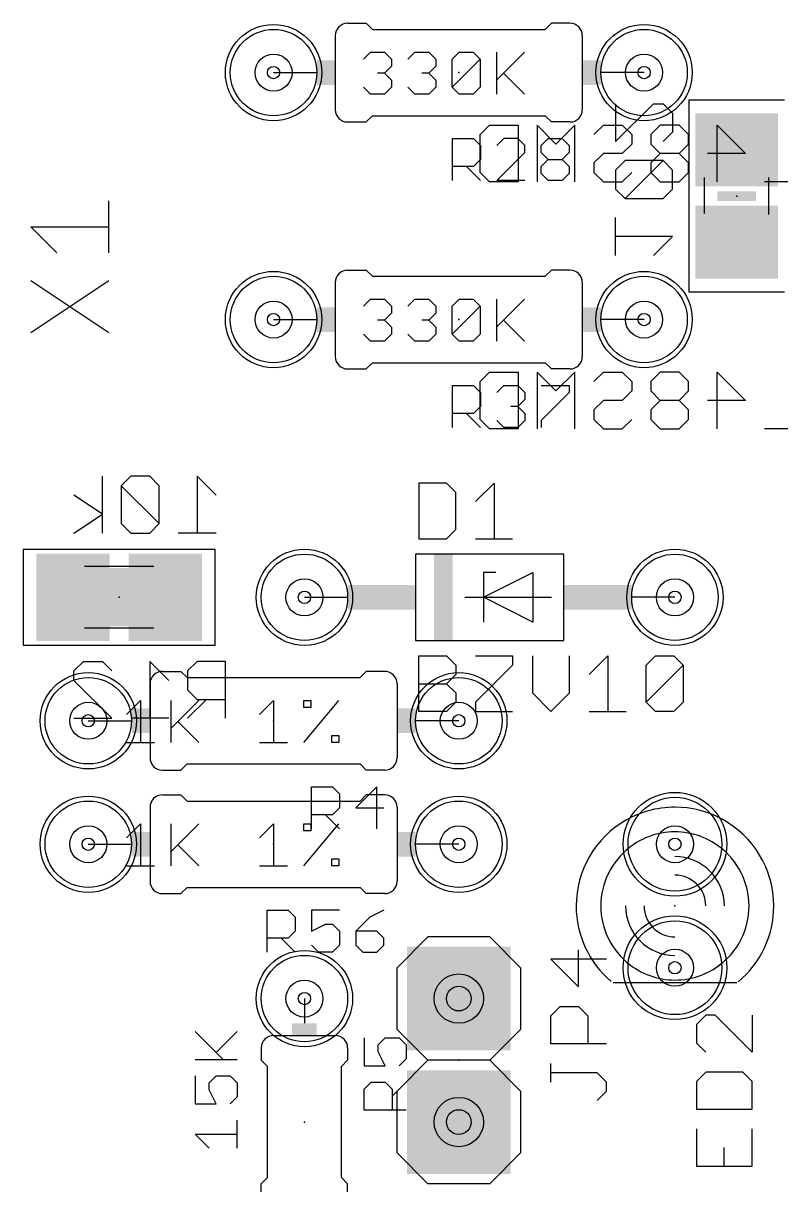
# Model space of a CAD drawing. Extents: x -2 to 128, y 10 to 112.
# Drawn here: x 10.09 to 25.67, y 66.65 to 90.55 of the extents above; entities that cross this region are included whole.
import ezdxf

# ---------------------------------------------------------------- set-up
doc = ezdxf.new("R2010")
doc.units = 0
for name, color, linetype in [('17', 82, 'CONTINUOUS'), ('21', 253, 'CONTINUOUS'), ('23', 7, 'CONTINUOUS'), ('24', 7, 'CONTINUOUS'), ('25', 253, 'CONTINUOUS'), ('26', 253, 'CONTINUOUS'), ('27', 253, 'CONTINUOUS'), ('28', 253, 'CONTINUOUS'), ('29', 253, 'CONTINUOUS'), ('30', 253, 'CONTINUOUS'), ('32', 253, 'CONTINUOUS'), ('36', 253, 'CONTINUOUS'), ('40', 175, 'CONTINUOUS'), ('44', 253, 'CONTINUOUS'), ('51', 253, 'CONTINUOUS'), ('52', 253, 'CONTINUOUS')]:
    doc.layers.add(name, color=color, linetype=linetype)

# ---------------------------------------------------------------- blocks, each defined once
blk = doc.blocks.new('RECT')
blk.add_solid([(-0.5, -0.5), (0.5, -0.5), (-0.5, 0.5), (0.5, 0.5)])
blk = doc.blocks.new('ROUNDP')
blk.add_circle((0, 0), 0.5)
blk = doc.blocks.new('SQUAREP')
blk.add_solid([(-0.5, -0.5), (0.5, -0.5), (-0.5, 0.5), (0.5, 0.5)])

msp = doc.modelspace()

# ---------------------------------------------------------------- linework, layer by layer
at = {"layer": '21'}
for p, q in [((16.764, 90.551), (17.145, 90.551)), ((17.272, 90.424), (17.145, 90.551)), ((17.272, 90.424), (20.828, 90.424)), ((20.828, 90.424), (20.955, 90.551)), ((21.336, 90.551), (20.955, 90.551)), ((16.51, 90.297), (16.51, 88.773)), ((21.59, 90.297), (21.59, 88.773)), ((16.764, 88.519), (17.145, 88.519)), ((17.272, 88.646), (17.145, 88.519)), ((17.272, 88.646), (20.828, 88.646)), ((20.828, 88.646), (20.955, 88.519)), ((21.336, 88.519), (20.955, 88.519)), ((16.764, 85.471), (17.145, 85.471)), ((17.272, 85.344), (17.145, 85.471)), ((17.272, 85.344), (20.828, 85.344)), ((20.828, 85.344), (20.955, 85.471)), ((21.336, 85.471), (20.955, 85.471)), ((16.51, 85.217), (16.51, 83.693)), ((21.59, 85.217), (21.59, 83.693)), ((16.764, 83.439), (17.145, 83.439)), ((17.272, 83.566), (17.145, 83.439)), ((17.272, 83.566), (20.828, 83.566)), ((20.828, 83.566), (20.955, 83.439)), ((21.336, 83.439), (20.955, 83.439)), ((21.209, 79.629), (18.161, 79.629)), ((18.161, 79.629), (18.161, 77.851)), ((21.209, 77.851), (21.209, 79.629)), ((19.558, 78.74), (20.574, 79.248)), ((19.812, 79.248), (19.558, 79.248)), ((19.558, 79.248), (19.558, 78.74)), ((20.574, 79.248), (20.574, 78.232)), ((19.177, 78.74), (19.558, 78.74)), ((20.574, 78.232), (19.558, 78.74)), ((19.558, 78.74), (20.955, 78.74)), ((19.558, 78.74), (19.558, 78.232)), ((18.161, 77.851), (21.209, 77.851)), ((12.954, 77.216), (13.335, 77.216)), ((13.462, 77.089), (13.335, 77.216)), ((17.018, 77.089), (17.145, 77.216)), ((17.526, 77.216), (17.145, 77.216)), ((12.7, 76.962), (12.7, 75.438)), ((13.462, 77.089), (17.018, 77.089)), ((17.78, 76.962), (17.78, 75.438)), ((13.462, 75.311), (13.335, 75.184)), ((13.462, 75.311), (17.018, 75.311)), ((17.018, 75.311), (17.145, 75.184)), ((12.954, 75.184), (13.335, 75.184)), ((17.526, 75.184), (17.145, 75.184)), ((12.954, 74.676), (13.335, 74.676)), ((13.462, 74.549), (13.335, 74.676)), ((17.018, 74.549), (17.145, 74.676)), ((17.526, 74.676), (17.145, 74.676)), ((12.7, 74.422), (12.7, 72.898)), ((13.462, 74.549), (17.018, 74.549)), ((17.78, 74.422), (17.78, 72.898)), ((13.462, 72.771), (13.335, 72.644)), ((13.462, 72.771), (17.018, 72.771)), ((17.018, 72.771), (17.145, 72.644)), ((12.954, 72.644), (13.335, 72.644)), ((17.526, 72.644), (17.145, 72.644)), ((18.415, 71.755), (17.78, 71.12)), ((19.685, 71.755), (18.415, 71.755)), ((20.32, 71.12), (19.685, 71.755)), ((17.78, 69.85), (17.78, 71.12)), ((20.32, 71.12), (20.32, 69.85)), ((18.415, 69.215), (17.78, 69.85)), ((20.32, 69.85), (19.685, 69.215)), ((14.986, 69.469), (14.986, 69.215)), ((16.764, 69.469), (16.764, 69.215)), ((15.113, 69.088), (14.986, 69.215)), ((15.113, 66.802), (15.113, 69.088)), ((16.637, 69.088), (16.764, 69.215)), ((16.637, 66.802), (16.637, 69.088)), ((17.78, 68.58), (18.415, 69.215)), ((19.685, 69.215), (18.415, 69.215)), ((19.685, 69.215), (20.32, 68.58)), ((17.78, 67.31), (17.78, 68.58)), ((20.32, 68.58), (20.32, 67.31)), ((18.415, 66.675), (17.78, 67.31)), ((20.32, 67.31), (19.685, 66.675)), ((15.113, 66.802), (14.986, 66.675)), ((14.986, 66.421), (14.986, 66.675)), ((16.637, 66.802), (16.764, 66.675)), ((16.764, 66.421), (16.764, 66.675)), ((19.685, 66.675), (18.415, 66.675))]:
    msp.add_line(p, q, dxfattribs=at)
for centre, radius, start, end in [((16.764, 90.297), 0.254, 90, 180), ((21.336, 90.297), 0.254, 0, 90), ((16.764, 88.773), 0.254, 180, 270), ((21.336, 88.773), 0.254, 270, 0), ((16.764, 85.217), 0.254, 90, 180), ((21.336, 85.217), 0.254, 0, 90), ((16.764, 83.693), 0.254, 180, 270), ((21.336, 83.693), 0.254, 270, 0), ((12.954, 76.962), 0.254, 90, 180), ((17.526, 76.962), 0.254, 0, 90), ((12.954, 75.438), 0.254, 180, 270), ((17.526, 75.438), 0.254, 270, 0), ((12.954, 74.422), 0.254, 90, 180), ((17.526, 74.422), 0.254, 0, 90), ((23.495, 72.3901), 2.032, 119.7464, 180.0016), ((23.495, 72.3899), 2.032, 0.0017, 61.9286), ((23.495, 72.39), 1.524, 0, 53.1301), ((23.495, 72.39), 1.524, 127.8728, 179.9997), ((12.954, 72.898), 0.254, 180, 270), ((17.526, 72.898), 0.254, 270, 0), ((23.495, 72.39), 2.032, 179.9989, 229.762), ((23.495, 72.39), 1.524, 180.0003, 232.1272), ((23.495, 72.39), 1.524, 305.5374, 359.9987), ((23.495, 72.39), 2.032, 309.8072, 0.0003), ((15.24, 69.469), 0.254, 90, 180), ((16.51, 69.469), 0.254, 0, 90)]:
    msp.add_arc(centre, radius, start, end, dxfattribs=at)
at = {"layer": '23'}
for p in [(19.05, 89.535), (19.05, 84.455), (19.685, 78.74), (15.24, 76.2), (15.24, 73.66), (23.495, 72.39), (19.05, 69.215), (15.875, 67.945)]:
    msp.add_point(p, dxfattribs=at)
at = {"layer": '24'}
for p in [(24.765, 86.995), (12.065, 78.74)]:
    msp.add_point(p, dxfattribs=at)
at = {"layer": '25'}
for p, q in [((18.9171, 87.3125), (18.9171, 88.1768)), ((18.9171, 88.1768), (19.3493, 88.1768)), ((19.3493, 88.1768), (19.4933, 88.0328)), ((19.4933, 88.0328), (19.4933, 87.7447)), ((19.9733, 88.1768), (19.8292, 88.0328)), ((20.2614, 88.1768), (19.9733, 88.1768)), ((20.4055, 88.0328), (20.2614, 88.1768)), ((20.4055, 87.8887), (20.4055, 88.0328)), ((20.7414, 88.0328), (20.8854, 88.1768)), ((20.7414, 87.8887), (20.7414, 88.0328)), ((20.8854, 88.1768), (21.1735, 88.1768)), ((21.1735, 88.1768), (21.3176, 88.0328)), ((21.3176, 88.0328), (21.3176, 87.8887)), ((19.4933, 87.7447), (19.3493, 87.6006)), ((19.8292, 87.3125), (20.4055, 87.8887)), ((20.8854, 87.7447), (20.7414, 87.8887)), ((20.7414, 87.6006), (20.8854, 87.7447)), ((20.8854, 87.7447), (21.1735, 87.7447)), ((21.3176, 87.8887), (21.1735, 87.7447)), ((21.1735, 87.7447), (21.3176, 87.6006)), ((19.3493, 87.6006), (18.9171, 87.6006)), ((19.2052, 87.6006), (19.4933, 87.3125)), ((20.7414, 87.4566), (20.7414, 87.6006)), ((21.3176, 87.6006), (21.3176, 87.4566)), ((20.4055, 87.3125), (19.8292, 87.3125)), ((20.8854, 87.3125), (20.7414, 87.4566)), ((21.1735, 87.3125), (20.8854, 87.3125)), ((21.3176, 87.4566), (21.1735, 87.3125)), ((11.8491, 85.8277), (11.8491, 86.8955)), ((10.7814, 85.8277), (10.2475, 86.3616)), ((10.2475, 86.3616), (11.8491, 86.3616)), ((10.2475, 84.1906), (11.8491, 85.2583)), ((10.2475, 85.2583), (11.8491, 84.1906)), ((18.9171, 82.2325), (18.9171, 83.0968)), ((18.9171, 83.0968), (19.3493, 83.0968)), ((19.3493, 83.0968), (19.4933, 82.9528)), ((19.4933, 82.9528), (19.4933, 82.6647)), ((19.8292, 82.9528), (19.9733, 83.0968)), ((19.9733, 83.0968), (20.2614, 83.0968)), ((20.2614, 83.0968), (20.4055, 82.9528)), ((20.4055, 82.9528), (20.4055, 82.8087)), ((20.7414, 83.0968), (21.3176, 83.0968)), ((21.3176, 82.9528), (20.7414, 82.3766)), ((21.3176, 83.0968), (21.3176, 82.9528)), ((20.4055, 82.8087), (20.2614, 82.6647)), ((19.3493, 82.5206), (18.9171, 82.5206)), ((19.2052, 82.5206), (19.4933, 82.2325)), ((19.4933, 82.6647), (19.3493, 82.5206)), ((20.2614, 82.6647), (20.1174, 82.6647)), ((20.2614, 82.6647), (20.4055, 82.5206)), ((20.4055, 82.5206), (20.4055, 82.3766)), ((19.9733, 82.2325), (19.8292, 82.3766)), ((20.2614, 82.2325), (19.9733, 82.2325)), ((20.4055, 82.3766), (20.2614, 82.2325)), ((20.7414, 82.3766), (20.7414, 82.2325)), ((18.2245, 81.0905), (18.2245, 79.9465)), ((18.7965, 81.0905), (18.2245, 81.0905)), ((18.9871, 80.8998), (18.7965, 81.0905)), ((19.3939, 80.7092), (19.7752, 81.0905)), ((19.7752, 81.0905), (19.7752, 79.9465)), ((18.9871, 80.1372), (18.9871, 80.8998)), ((18.7965, 79.9465), (18.9871, 80.1372)), ((18.2245, 79.9465), (18.7965, 79.9465)), ((19.3939, 79.9465), (20.1565, 79.9465)), ((16.0192, 73.9775), (16.0192, 74.8418)), ((16.0192, 74.8418), (16.4514, 74.8418)), ((16.4514, 74.8418), (16.5955, 74.6978)), ((17.3635, 74.8418), (16.9314, 74.4097)), ((17.3635, 73.9775), (17.3635, 74.8418)), ((16.5955, 74.6978), (16.5955, 74.4097)), ((16.5955, 74.4097), (16.4514, 74.2656)), ((16.9314, 74.4097), (17.5076, 74.4097)), ((16.4514, 74.2656), (16.0192, 74.2656)), ((16.3073, 74.2656), (16.5955, 73.9775)), ((15.1071, 71.4375), (15.1071, 72.3018)), ((15.1071, 72.3018), (15.5393, 72.3018)), ((15.5393, 72.3018), (15.6833, 72.1578)), ((16.5955, 72.3018), (16.0192, 72.3018)), ((16.0192, 72.3018), (16.0192, 71.8697)), ((17.5076, 72.3018), (17.2195, 72.1578)), ((15.6833, 72.1578), (15.6833, 71.8697)), ((16.0192, 71.8697), (16.3073, 72.0137)), ((16.3073, 72.0137), (16.4514, 72.0137)), ((16.4514, 72.0137), (16.5955, 71.8697)), ((17.2195, 72.1578), (16.9314, 71.8697)), ((15.5393, 71.7256), (15.1071, 71.7256)), ((15.3952, 71.7256), (15.6833, 71.4375)), ((15.6833, 71.8697), (15.5393, 71.7256)), ((16.5955, 71.8697), (16.5955, 71.5816)), ((16.9314, 71.8697), (16.9314, 71.5816)), ((17.3635, 71.8697), (16.9314, 71.8697)), ((17.5076, 71.7256), (17.3635, 71.8697)), ((17.5076, 71.5816), (17.5076, 71.7256)), ((16.1633, 71.4375), (16.0192, 71.5816)), ((16.5955, 71.5816), (16.4514, 71.4375)), ((16.9314, 71.5816), (17.0754, 71.4375)), ((17.3635, 71.4375), (17.5076, 71.5816)), ((21.5133, 70.7253), (21.5133, 71.4879)), ((16.4514, 71.4375), (16.1633, 71.4375)), ((17.0754, 71.4375), (17.3635, 71.4375)), ((22.0853, 71.2973), (20.9413, 71.2973)), ((20.9413, 71.2973), (21.5133, 70.7253)), ((20.9413, 70.1279), (21.132, 70.3186)), ((21.132, 70.3186), (21.5133, 70.3186)), ((21.5133, 70.3186), (21.704, 70.1279)), ((20.9413, 69.5559), (20.9413, 70.1279)), ((21.704, 70.1279), (21.704, 69.5559)), ((24.1292, 70.1417), (23.9385, 69.9511)), ((24.3199, 70.1417), (24.1292, 70.1417)), ((25.0825, 69.3791), (24.3199, 70.1417)), ((25.0825, 70.1417), (25.0825, 69.3791)), ((23.9385, 69.9511), (23.9385, 69.5698)), ((17.1062, 69.6792), (17.1062, 69.103)), ((17.3943, 69.5351), (17.5383, 69.6792)), ((17.5383, 69.6792), (17.8264, 69.6792)), ((17.8264, 69.6792), (17.9705, 69.5351)), ((22.0853, 69.5559), (20.9413, 69.5559)), ((23.9385, 69.5698), (24.1292, 69.3791)), ((17.3943, 69.3911), (17.3943, 69.5351)), ((17.5383, 69.103), (17.3943, 69.3911)), ((17.9705, 69.5351), (17.9705, 69.247)), ((17.1062, 69.103), (17.5383, 69.103)), ((17.9705, 69.247), (17.8264, 69.103)), ((20.9413, 68.7678), (20.9413, 69.1492)), ((21.8946, 68.9585), (20.9413, 68.9585)), ((22.0853, 68.7678), (21.8946, 68.9585)), ((24.1292, 68.9723), (23.9385, 68.7817)), ((24.8918, 68.9723), (24.1292, 68.9723)), ((25.0825, 68.7817), (24.8918, 68.9723)), ((17.1062, 68.623), (17.2502, 68.7671)), ((17.1062, 68.1908), (17.1062, 68.623)), ((17.2502, 68.7671), (17.5383, 68.7671)), ((17.5383, 68.7671), (17.6824, 68.623)), ((17.6824, 68.4789), (17.9705, 68.7671)), ((17.6824, 68.623), (17.6824, 68.1908)), ((22.0853, 68.5772), (22.0853, 68.7678)), ((23.9385, 68.7817), (23.9385, 68.2097)), ((25.0825, 68.2097), (25.0825, 68.7817)), ((21.8946, 68.3865), (22.0853, 68.5772)), ((17.9705, 68.1908), (17.1062, 68.1908)), ((23.9385, 68.2097), (25.0825, 68.2097)), ((23.9385, 67.803), (23.9385, 67.0403)), ((25.0825, 67.0403), (25.0825, 67.803)), ((24.5105, 67.0403), (24.5105, 67.4216)), ((23.9385, 67.0403), (25.0825, 67.0403))]:
    msp.add_line(p, q, dxfattribs=at)
at = {"layer": '26'}
for p, q in [((11.134, 77.2253), (11.3289, 77.4202)), ((11.134, 77.0304), (11.134, 77.2253)), ((11.3289, 77.4202), (11.7187, 77.4202)), ((11.7187, 77.4202), (11.9136, 77.2253)), ((13.083, 77.0304), (12.6932, 77.4202)), ((12.6932, 77.4202), (12.6932, 76.2508)), ((13.6677, 77.4202), (13.4728, 77.2253)), ((13.4728, 77.2253), (13.4728, 76.8355)), ((14.2524, 77.4202), (13.6677, 77.4202)), ((14.2524, 76.2508), (14.2524, 77.4202)), ((11.9136, 76.2508), (11.134, 77.0304)), ((13.4728, 76.8355), (13.6677, 76.6406)), ((13.8626, 76.6406), (13.4728, 76.2508)), ((13.6677, 76.6406), (14.2524, 76.6406)), ((11.134, 76.2508), (11.9136, 76.2508)), ((13.083, 76.2508), (12.3034, 76.2508))]:
    msp.add_line(p, q, dxfattribs=at)
at = {"layer": '27'}
for p, q in [((17.0906, 89.8108), (17.2346, 89.9548)), ((17.2346, 89.9548), (17.5227, 89.9548)), ((17.5227, 89.9548), (17.6668, 89.8108)), ((18.0027, 89.8108), (18.1468, 89.9548)), ((18.1468, 89.9548), (18.4349, 89.9548)), ((18.4349, 89.9548), (18.5789, 89.8108)), ((18.9148, 89.8108), (19.0589, 89.9548)), ((19.0589, 89.9548), (19.347, 89.9548)), ((19.347, 89.9548), (19.4911, 89.8108)), ((19.827, 89.9548), (19.827, 89.0905)), ((19.827, 89.3786), (20.4032, 89.9548)), ((17.6668, 89.6667), (17.5227, 89.5227)), ((17.6668, 89.8108), (17.6668, 89.6667)), ((18.5789, 89.6667), (18.4349, 89.5227)), ((18.5789, 89.8108), (18.5789, 89.6667)), ((18.9148, 89.2346), (18.9148, 89.8108)), ((18.9148, 89.2346), (19.4911, 89.8108)), ((19.4911, 89.8108), (19.4911, 89.2346)), ((17.5227, 89.5227), (17.3787, 89.5227)), ((17.5227, 89.5227), (17.6668, 89.3786)), ((17.6668, 89.3786), (17.6668, 89.2346)), ((18.4349, 89.5227), (18.2908, 89.5227)), ((18.4349, 89.5227), (18.5789, 89.3786)), ((18.5789, 89.3786), (18.5789, 89.2346)), ((19.971, 89.5227), (20.4032, 89.0905)), ((17.2346, 89.0905), (17.0906, 89.2346)), ((17.6668, 89.2346), (17.5227, 89.0905)), ((18.1468, 89.0905), (18.0027, 89.2346)), ((18.5789, 89.2346), (18.4349, 89.0905)), ((19.0589, 89.0905), (18.9148, 89.2346)), ((19.4911, 89.2346), (19.347, 89.0905)), ((17.5227, 89.0905), (17.2346, 89.0905)), ((18.4349, 89.0905), (18.1468, 89.0905)), ((19.347, 89.0905), (19.0589, 89.0905)), ((17.0906, 84.7308), (17.2346, 84.8748)), ((17.2346, 84.8748), (17.5227, 84.8748)), ((17.5227, 84.8748), (17.6668, 84.7308)), ((18.0027, 84.7308), (18.1468, 84.8748)), ((18.1468, 84.8748), (18.4349, 84.8748)), ((18.4349, 84.8748), (18.5789, 84.7308)), ((18.9148, 84.7308), (19.0589, 84.8748)), ((19.0589, 84.8748), (19.347, 84.8748)), ((19.347, 84.8748), (19.4911, 84.7308)), ((19.827, 84.8748), (19.827, 84.0105)), ((19.827, 84.2986), (20.4032, 84.8748)), ((17.6668, 84.7308), (17.6668, 84.5867)), ((18.5789, 84.7308), (18.5789, 84.5867)), ((18.9148, 84.1546), (18.9148, 84.7308)), ((18.9148, 84.1546), (19.4911, 84.7308)), ((19.4911, 84.7308), (19.4911, 84.1546)), ((17.5227, 84.4427), (17.3787, 84.4427)), ((17.6668, 84.5867), (17.5227, 84.4427)), ((17.5227, 84.4427), (17.6668, 84.2986)), ((18.4349, 84.4427), (18.2908, 84.4427)), ((18.5789, 84.5867), (18.4349, 84.4427)), ((18.4349, 84.4427), (18.5789, 84.2986)), ((19.971, 84.4427), (20.4032, 84.0105)), ((17.2346, 84.0105), (17.0906, 84.1546)), ((17.6668, 84.1546), (17.5227, 84.0105)), ((17.6668, 84.2986), (17.6668, 84.1546)), ((18.1468, 84.0105), (18.0027, 84.1546)), ((18.5789, 84.1546), (18.4349, 84.0105)), ((18.5789, 84.2986), (18.5789, 84.1546)), ((19.0589, 84.0105), (18.9148, 84.1546)), ((19.4911, 84.1546), (19.347, 84.0105)), ((17.5227, 84.0105), (17.2346, 84.0105)), ((18.4349, 84.0105), (18.1468, 84.0105)), ((19.347, 84.0105), (19.0589, 84.0105)), ((18.2245, 76.3905), (18.2245, 77.5345)), ((18.2245, 77.5345), (18.7965, 77.5345)), ((18.7965, 77.5345), (18.9871, 77.3438)), ((19.3939, 77.5345), (20.1565, 77.5345)), ((20.1565, 77.5345), (20.1565, 77.3438)), ((20.5633, 77.5345), (20.5633, 76.7718)), ((21.3259, 76.7718), (21.3259, 77.5345)), ((21.7327, 77.1532), (22.114, 77.5345)), ((22.114, 77.5345), (22.114, 76.3905)), ((22.9021, 77.3438), (23.0928, 77.5345)), ((23.0928, 77.5345), (23.4741, 77.5345)), ((23.4741, 77.5345), (23.6647, 77.3438)), ((18.9871, 77.3438), (18.9871, 77.1532)), ((20.1565, 77.3438), (19.3939, 76.5812)), ((22.9021, 76.5812), (22.9021, 77.3438)), ((22.9021, 76.5812), (23.6647, 77.3438)), ((23.6647, 77.3438), (23.6647, 76.5812)), ((18.2245, 76.9625), (18.7965, 76.9625)), ((18.9871, 77.1532), (18.7965, 76.9625)), ((18.7965, 76.9625), (18.9871, 76.7718)), ((18.9871, 76.7718), (18.9871, 76.5812)), ((20.5633, 76.7718), (20.9446, 76.3905)), ((20.9446, 76.3905), (21.3259, 76.7718)), ((12.2164, 76.3317), (12.5045, 76.6198)), ((12.5045, 76.6198), (12.5045, 75.7555)), ((13.1286, 76.6198), (13.1286, 75.7555)), ((13.1286, 76.0436), (13.7048, 76.6198)), ((14.9528, 76.3317), (15.2409, 76.6198)), ((15.2409, 76.6198), (15.2409, 75.7555)), ((15.8649, 76.6198), (16.009, 76.6198)), ((15.8649, 76.4758), (15.8649, 76.6198)), ((15.8649, 75.7555), (16.5852, 76.6198)), ((16.009, 76.4758), (15.8649, 76.4758)), ((16.009, 76.6198), (16.009, 76.4758)), ((18.9871, 76.5812), (18.7965, 76.3905)), ((19.3939, 76.5812), (19.3939, 76.3905)), ((23.0928, 76.3905), (22.9021, 76.5812)), ((23.6647, 76.5812), (23.4741, 76.3905)), ((18.7965, 76.3905), (18.2245, 76.3905)), ((19.3939, 76.3905), (20.1565, 76.3905)), ((21.7327, 76.3905), (22.4953, 76.3905)), ((23.4741, 76.3905), (23.0928, 76.3905)), ((13.2726, 76.1877), (13.7048, 75.7555)), ((12.2164, 75.7555), (12.7926, 75.7555)), ((14.9528, 75.7555), (15.529, 75.7555)), ((16.4412, 75.7555), (16.4412, 75.8996)), ((16.4412, 75.8996), (16.5852, 75.8996)), ((16.5852, 75.7555), (16.4412, 75.7555)), ((16.5852, 75.8996), (16.5852, 75.7555)), ((12.2164, 73.7917), (12.5045, 74.0798)), ((12.5045, 74.0798), (12.5045, 73.2155)), ((13.1286, 74.0798), (13.1286, 73.2155)), ((13.1286, 73.5036), (13.7048, 74.0798)), ((14.9528, 73.7917), (15.2409, 74.0798)), ((15.2409, 74.0798), (15.2409, 73.2155)), ((15.8649, 74.0798), (16.009, 74.0798)), ((15.8649, 73.9358), (15.8649, 74.0798)), ((15.8649, 73.2155), (16.5852, 74.0798)), ((16.009, 74.0798), (16.009, 73.9358)), ((16.009, 73.9358), (15.8649, 73.9358)), ((13.2726, 73.6477), (13.7048, 73.2155)), ((12.2164, 73.2155), (12.7926, 73.2155)), ((14.9528, 73.2155), (15.529, 73.2155)), ((16.4412, 73.2155), (16.4412, 73.3596)), ((16.4412, 73.3596), (16.5852, 73.3596)), ((16.5852, 73.2155), (16.4412, 73.2155)), ((16.5852, 73.3596), (16.5852, 73.2155)), ((14.2026, 69.23), (13.6264, 69.8062)), ((14.0585, 69.374), (14.4907, 69.8062)), ((13.6264, 69.23), (14.4907, 69.23)), ((13.6264, 68.8941), (13.6264, 68.3178)), ((13.9145, 68.75), (14.0585, 68.8941)), ((14.0585, 68.8941), (14.3466, 68.8941)), ((14.3466, 68.8941), (14.4907, 68.75)), ((13.9145, 68.606), (13.9145, 68.75)), ((14.0585, 68.3178), (13.9145, 68.606)), ((14.4907, 68.75), (14.4907, 68.4619)), ((14.4907, 68.4619), (14.3466, 68.3178)), ((13.6264, 68.3178), (14.0585, 68.3178)), ((14.4907, 67.4057), (14.4907, 67.9819)), ((13.9145, 67.4057), (13.6264, 67.6938)), ((13.6264, 67.6938), (14.4907, 67.6938))]:
    msp.add_line(p, q, dxfattribs=at)
at = {"layer": '28'}
for p, q in [((22.2758, 88.8942), (22.2758, 88.1146)), ((22.2758, 88.1146), (23.0554, 88.8942)), ((23.0554, 88.8942), (23.2503, 88.8942)), ((23.2503, 88.8942), (23.4452, 88.6993)), ((23.4452, 88.6993), (23.4452, 88.3095)), ((19.4894, 88.2603), (19.6843, 88.4552)), ((19.6843, 88.4552), (20.269, 88.4552)), ((20.269, 88.4552), (20.269, 87.2858)), ((21.0486, 88.0654), (20.6588, 88.4552)), ((20.6588, 88.4552), (20.6588, 87.2858)), ((21.4384, 88.4552), (21.0486, 88.0654)), ((21.4384, 87.2858), (21.4384, 88.4552)), ((21.8282, 88.2603), (22.0231, 88.4552)), ((22.0231, 88.4552), (22.4129, 88.4552)), ((22.4129, 88.4552), (22.6078, 88.2603)), ((23.1925, 88.4552), (22.9976, 88.2603)), ((23.5823, 88.4552), (23.1925, 88.4552)), ((23.7772, 88.2603), (23.5823, 88.4552)), ((24.3619, 87.2858), (24.3619, 88.4552)), ((24.3619, 88.4552), (24.9466, 87.8705)), ((19.4894, 87.4807), (19.4894, 88.2603)), ((22.6078, 88.2603), (22.6078, 88.0654)), ((22.9976, 88.2603), (22.9976, 88.0654)), ((23.4452, 88.3095), (23.2503, 88.1146)), ((23.7772, 88.0654), (23.7772, 88.2603)), ((22.6078, 88.0654), (22.4129, 87.8705)), ((22.9976, 88.0654), (23.1925, 87.8705)), ((23.5823, 87.8705), (23.7772, 88.0654)), ((22.0231, 87.8705), (21.8282, 87.6756)), ((22.4129, 87.8705), (22.0231, 87.8705)), ((22.4707, 87.7248), (22.2758, 87.5299)), ((23.2503, 87.7248), (22.4707, 87.7248)), ((22.4707, 86.9452), (23.2503, 87.7248)), ((23.1925, 87.8705), (22.9976, 87.6756)), ((23.5823, 87.8705), (23.1925, 87.8705)), ((23.4452, 87.5299), (23.2503, 87.7248)), ((23.7772, 87.6756), (23.5823, 87.8705)), ((24.9466, 87.8705), (24.167, 87.8705)), ((19.6843, 87.2858), (19.4894, 87.4807)), ((21.8282, 87.6756), (21.8282, 87.4807)), ((21.8282, 87.4807), (22.0231, 87.2858)), ((22.2758, 87.5299), (22.2758, 87.1401)), ((22.4129, 87.2858), (22.6078, 87.4807)), ((22.9976, 87.6756), (22.9976, 87.4807)), ((22.9976, 87.4807), (23.1925, 87.2858)), ((23.4452, 87.1401), (23.4452, 87.5299)), ((23.5823, 87.2858), (23.7772, 87.4807)), ((23.7772, 87.4807), (23.7772, 87.6756)), ((20.269, 87.2858), (19.6843, 87.2858)), ((22.0231, 87.2858), (22.4129, 87.2858)), ((23.1925, 87.2858), (23.5823, 87.2858)), ((26.116, 87.2858), (25.3364, 87.2858)), ((22.2758, 87.1401), (22.4707, 86.9452)), ((23.2503, 86.9452), (23.4452, 87.1401)), ((22.4707, 86.9452), (23.2503, 86.9452)), ((22.2758, 85.7758), (22.2758, 86.5554)), ((23.4452, 86.1656), (22.2758, 86.1656)), ((23.0554, 85.7758), (23.4452, 86.1656)), ((19.4894, 83.1803), (19.6843, 83.3752)), ((19.4894, 82.4007), (19.4894, 83.1803)), ((19.6843, 83.3752), (20.269, 83.3752)), ((20.269, 83.3752), (20.269, 82.2058)), ((21.0486, 82.9854), (20.6588, 83.3752)), ((20.6588, 83.3752), (20.6588, 82.2058)), ((21.4384, 83.3752), (21.0486, 82.9854)), ((21.4384, 82.2058), (21.4384, 83.3752)), ((21.8282, 83.1803), (22.0231, 83.3752)), ((22.0231, 83.3752), (22.4129, 83.3752)), ((22.4129, 83.3752), (22.6078, 83.1803)), ((22.6078, 83.1803), (22.6078, 82.9854)), ((23.1925, 83.3752), (22.9976, 83.1803)), ((22.9976, 83.1803), (22.9976, 82.9854)), ((23.5823, 83.3752), (23.1925, 83.3752)), ((23.7772, 83.1803), (23.5823, 83.3752)), ((23.7772, 82.9854), (23.7772, 83.1803)), ((24.3619, 82.2058), (24.3619, 83.3752)), ((24.3619, 83.3752), (24.9466, 82.7905)), ((22.6078, 82.9854), (22.4129, 82.7905)), ((22.9976, 82.9854), (23.1925, 82.7905)), ((23.5823, 82.7905), (23.7772, 82.9854)), ((22.0231, 82.7905), (21.8282, 82.5956)), ((22.4129, 82.7905), (22.0231, 82.7905)), ((23.1925, 82.7905), (22.9976, 82.5956)), ((23.5823, 82.7905), (23.1925, 82.7905)), ((23.7772, 82.5956), (23.5823, 82.7905)), ((24.9466, 82.7905), (24.167, 82.7905)), ((21.8282, 82.5956), (21.8282, 82.4007)), ((22.9976, 82.5956), (22.9976, 82.4007)), ((23.7772, 82.4007), (23.7772, 82.5956)), ((19.6843, 82.2058), (19.4894, 82.4007)), ((20.269, 82.2058), (19.6843, 82.2058)), ((21.8282, 82.4007), (22.0231, 82.2058)), ((22.0231, 82.2058), (22.4129, 82.2058)), ((22.4129, 82.2058), (22.6078, 82.4007)), ((22.9976, 82.4007), (23.1925, 82.2058)), ((23.1925, 82.2058), (23.5823, 82.2058)), ((23.5823, 82.2058), (23.7772, 82.4007)), ((26.116, 82.2058), (25.3364, 82.2058)), ((11.7187, 80.0608), (11.7187, 81.2302)), ((12.3034, 81.2302), (12.1085, 81.0353)), ((12.1085, 81.0353), (12.1085, 80.2557)), ((12.8881, 80.2557), (12.1085, 81.0353)), ((12.6932, 81.2302), (12.3034, 81.2302)), ((12.8881, 81.0353), (12.6932, 81.2302)), ((12.8881, 80.2557), (12.8881, 81.0353)), ((14.0575, 80.8404), (13.6677, 81.2302)), ((13.6677, 81.2302), (13.6677, 80.0608)), ((11.7187, 80.4506), (11.134, 80.8404)), ((11.134, 80.0608), (11.7187, 80.4506)), ((12.1085, 80.2557), (12.3034, 80.0608)), ((12.3034, 80.0608), (12.6932, 80.0608)), ((12.6932, 80.0608), (12.8881, 80.2557)), ((14.0575, 80.0608), (13.2779, 80.0608))]:
    msp.add_line(p, q, dxfattribs=at)
at = {"layer": '40'}
for p, q in [((23.782, 88.968), (23.782, 85.022)), ((25.748, 88.968), (23.782, 88.968)), ((23.782, 85.022), (25.748, 85.022)), ((14.038, 79.723), (10.092, 79.723)), ((10.092, 79.723), (10.092, 77.757)), ((14.038, 77.757), (14.038, 79.723)), ((10.092, 77.757), (14.038, 77.757))]:
    msp.add_line(p, q, dxfattribs=at)
at = {"layer": '44'}
for centre, radius in [((15.24, 89.535), 0.127), ((22.86, 89.535), 0.127), ((15.24, 84.455), 0.127), ((22.86, 84.455), 0.127), ((15.875, 78.74), 0.127), ((23.495, 78.74), 0.127), ((11.43, 76.2), 0.127), ((19.05, 76.2), 0.127), ((11.43, 73.66), 0.127), ((19.05, 73.66), 0.127), ((23.495, 73.66), 0.127), ((23.495, 71.12), 0.127), ((19.05, 70.485), 0.254), ((15.875, 70.485), 0.127), ((19.05, 67.945), 0.254)]:
    msp.add_circle(centre, radius, dxfattribs=at)
at = {"layer": '51'}
for p, q in [((15.24, 89.535), (16.129, 89.535)), ((22.86, 89.535), (21.971, 89.535)), ((15.24, 84.455), (16.129, 84.455)), ((22.86, 84.455), (21.971, 84.455)), ((15.875, 78.74), (16.764, 78.74)), ((23.495, 78.74), (22.606, 78.74)), ((11.43, 76.2), (12.319, 76.2)), ((19.05, 76.2), (18.161, 76.2)), ((11.43, 73.66), (12.319, 73.66)), ((19.05, 73.66), (18.161, 73.66)), ((22.225, 70.8152), (24.765, 70.8152)), ((15.875, 70.485), (15.875, 69.977)), ((15.24, 69.723), (16.51, 69.723))]:
    msp.add_line(p, q, dxfattribs=at)
for centre, radius, start, end in [((23.4949, 72.39), 2.032, 89.9977, 121.6059), ((23.495, 72.39), 2.032, 61.6982, 89.9999), ((23.4949, 72.39), 1.524, 89.9976, 131.6308), ((23.495, 72.39), 1.524, 50.1962, 89.9998), ((23.495, 72.39), 1.016, 0, 90), ((23.495, 72.39), 0.635, 0, 90), ((23.495, 72.39), 1.016, 180, 270), ((23.495, 72.39), 0.635, 180, 270), ((23.495, 72.39), 1.524, 230.1962, 269.9998), ((23.495, 72.39), 1.524, 270.0005, 310.6017)]:
    msp.add_arc(centre, radius, start, end, dxfattribs=at)
at = {"layer": '52'}
for p, q in [((24.105, 86.639), (24.105, 87.376)), ((25.425, 86.614), (25.425, 87.376)), ((12.7762, 79.375), (11.3538, 79.375)), ((12.7762, 78.105), (11.3538, 78.105))]:
    msp.add_line(p, q, dxfattribs=at)

# ---------------------------------------------------------------- block references
at = {"layer": '17'}
for p, xscale, yscale, rotation in [((15.24, 89.535), 1.778, 1.778, 180), ((22.86, 89.535), 1.778, 1.778, 180), ((15.24, 89.535), 0.762, 0.762, 180), ((15.24, 89.535), 0.762, 0.762, 180), ((15.24, 89.535), 0.762, 0.762, 180), ((15.24, 89.535), 0.762, 0.762, 180), ((15.24, 89.535), 0.762, 0.762, 180), ((15.24, 89.535), 0.762, 0.762, 180), ((15.24, 89.535), 0.762, 0.762, 180), ((15.24, 89.535), 0.762, 0.762, 180), ((15.24, 89.535), 0.762, 0.762, 180), ((15.24, 89.535), 0.762, 0.762, 180), ((15.24, 89.535), 0.762, 0.762, 180), ((15.24, 89.535), 0.762, 0.762, 180), ((15.24, 89.535), 0.762, 0.762, 180), ((15.24, 89.535), 0.762, 0.762, 180), ((22.86, 89.535), 0.762, 0.762, 180), ((22.86, 89.535), 0.762, 0.762, 180), ((22.86, 89.535), 0.762, 0.762, 180), ((22.86, 89.535), 0.762, 0.762, 180), ((22.86, 89.535), 0.762, 0.762, 180), ((22.86, 89.535), 0.762, 0.762, 180), ((22.86, 89.535), 0.762, 0.762, 180), ((22.86, 89.535), 0.762, 0.762, 180), ((22.86, 89.535), 0.762, 0.762, 180), ((22.86, 89.535), 0.762, 0.762, 180), ((22.86, 89.535), 0.762, 0.762, 180), ((22.86, 89.535), 0.762, 0.762, 180), ((22.86, 89.535), 0.762, 0.762, 180), ((22.86, 89.535), 0.762, 0.762, 180), ((15.24, 84.455), 1.778, 1.778, 180), ((22.86, 84.455), 1.778, 1.778, 180), ((15.24, 84.455), 0.762, 0.762, 180), ((15.24, 84.455), 0.762, 0.762, 180), ((15.24, 84.455), 0.762, 0.762, 180), ((15.24, 84.455), 0.762, 0.762, 180), ((15.24, 84.455), 0.762, 0.762, 180), ((15.24, 84.455), 0.762, 0.762, 180), ((15.24, 84.455), 0.762, 0.762, 180), ((15.24, 84.455), 0.762, 0.762, 180), ((15.24, 84.455), 0.762, 0.762, 180), ((15.24, 84.455), 0.762, 0.762, 180), ((15.24, 84.455), 0.762, 0.762, 180), ((15.24, 84.455), 0.762, 0.762, 180), ((15.24, 84.455), 0.762, 0.762, 180), ((15.24, 84.455), 0.762, 0.762, 180), ((22.86, 84.455), 0.762, 0.762, 180), ((22.86, 84.455), 0.762, 0.762, 180), ((22.86, 84.455), 0.762, 0.762, 180), ((22.86, 84.455), 0.762, 0.762, 180), ((22.86, 84.455), 0.762, 0.762, 180), ((22.86, 84.455), 0.762, 0.762, 180), ((22.86, 84.455), 0.762, 0.762, 180), ((22.86, 84.455), 0.762, 0.762, 180), ((22.86, 84.455), 0.762, 0.762, 180), ((22.86, 84.455), 0.762, 0.762, 180), ((22.86, 84.455), 0.762, 0.762, 180), ((22.86, 84.455), 0.762, 0.762, 180), ((22.86, 84.455), 0.762, 0.762, 180), ((22.86, 84.455), 0.762, 0.762, 180), ((11.43, 76.2), 1.778, 1.778, 180), ((19.05, 76.2), 1.778, 1.778, 180), ((11.43, 76.2), 0.762, 0.762, 180), ((11.43, 76.2), 0.762, 0.762, 180), ((11.43, 76.2), 0.762, 0.762, 180), ((11.43, 76.2), 0.762, 0.762, 180), ((11.43, 76.2), 0.762, 0.762, 180), ((11.43, 76.2), 0.762, 0.762, 180), ((11.43, 76.2), 0.762, 0.762, 180), ((11.43, 76.2), 0.762, 0.762, 180), ((11.43, 76.2), 0.762, 0.762, 180), ((11.43, 76.2), 0.762, 0.762, 180), ((11.43, 76.2), 0.762, 0.762, 180), ((11.43, 76.2), 0.762, 0.762, 180), ((11.43, 76.2), 0.762, 0.762, 180), ((11.43, 76.2), 0.762, 0.762, 180), ((19.05, 76.2), 0.762, 0.762, 180), ((19.05, 76.2), 0.762, 0.762, 180), ((19.05, 76.2), 0.762, 0.762, 180), ((19.05, 76.2), 0.762, 0.762, 180), ((19.05, 76.2), 0.762, 0.762, 180), ((19.05, 76.2), 0.762, 0.762, 180), ((19.05, 76.2), 0.762, 0.762, 180), ((19.05, 76.2), 0.762, 0.762, 180), ((19.05, 76.2), 0.762, 0.762, 180), ((19.05, 76.2), 0.762, 0.762, 180), ((19.05, 76.2), 0.762, 0.762, 180), ((19.05, 76.2), 0.762, 0.762, 180), ((19.05, 76.2), 0.762, 0.762, 180), ((19.05, 76.2), 0.762, 0.762, 180), ((23.495, 73.66), 1.9304, 1.9304, 270), ((11.43, 73.66), 1.778, 1.778, 180), ((19.05, 73.66), 1.778, 1.778, 180), ((11.43, 73.66), 0.762, 0.762, 180), ((11.43, 73.66), 0.762, 0.762, 180), ((11.43, 73.66), 0.762, 0.762, 180), ((11.43, 73.66), 0.762, 0.762, 180), ((11.43, 73.66), 0.762, 0.762, 180), ((11.43, 73.66), 0.762, 0.762, 180), ((11.43, 73.66), 0.762, 0.762, 180), ((11.43, 73.66), 0.762, 0.762, 180), ((11.43, 73.66), 0.762, 0.762, 180), ((11.43, 73.66), 0.762, 0.762, 180), ((11.43, 73.66), 0.762, 0.762, 180), ((11.43, 73.66), 0.762, 0.762, 180), ((11.43, 73.66), 0.762, 0.762, 180), ((11.43, 73.66), 0.762, 0.762, 180), ((19.05, 73.66), 0.762, 0.762, 180), ((19.05, 73.66), 0.762, 0.762, 180), ((19.05, 73.66), 0.762, 0.762, 180), ((19.05, 73.66), 0.762, 0.762, 180), ((19.05, 73.66), 0.762, 0.762, 180), ((19.05, 73.66), 0.762, 0.762, 180), ((19.05, 73.66), 0.762, 0.762, 180), ((19.05, 73.66), 0.762, 0.762, 180), ((19.05, 73.66), 0.762, 0.762, 180), ((19.05, 73.66), 0.762, 0.762, 180), ((19.05, 73.66), 0.762, 0.762, 180), ((19.05, 73.66), 0.762, 0.762, 180), ((19.05, 73.66), 0.762, 0.762, 180), ((19.05, 73.66), 0.762, 0.762, 180), ((23.495, 73.66), 0.762, 0.762, 270), ((23.495, 73.66), 0.762, 0.762, 270), ((23.495, 73.66), 0.762, 0.762, 270), ((23.495, 73.66), 0.762, 0.762, 270), ((23.495, 73.66), 0.762, 0.762, 270), ((23.495, 73.66), 0.762, 0.762, 270), ((23.495, 73.66), 0.762, 0.762, 270), ((23.495, 73.66), 0.762, 0.762, 270), ((23.495, 73.66), 0.762, 0.762, 270), ((23.495, 73.66), 0.762, 0.762, 270), ((23.495, 73.66), 0.762, 0.762, 270), ((23.495, 73.66), 0.762, 0.762, 270), ((23.495, 73.66), 0.762, 0.762, 270), ((23.495, 73.66), 0.762, 0.762, 270), ((23.495, 71.12), 1.9304, 1.9304, 270), ((23.495, 71.12), 0.762, 0.762, 270), ((23.495, 71.12), 0.762, 0.762, 270), ((23.495, 71.12), 0.762, 0.762, 270), ((23.495, 71.12), 0.762, 0.762, 270), ((23.495, 71.12), 0.762, 0.762, 270), ((23.495, 71.12), 0.762, 0.762, 270), ((23.495, 71.12), 0.762, 0.762, 270), ((23.495, 71.12), 0.762, 0.762, 270), ((23.495, 71.12), 0.762, 0.762, 270), ((23.495, 71.12), 0.762, 0.762, 270), ((23.495, 71.12), 0.762, 0.762, 270), ((23.495, 71.12), 0.762, 0.762, 270), ((23.495, 71.12), 0.762, 0.762, 270), ((23.495, 71.12), 0.762, 0.762, 270), ((15.875, 70.485), 1.778, 1.778, 270), ((15.875, 70.485), 0.762, 0.762, 270), ((15.875, 70.485), 0.762, 0.762, 270), ((15.875, 70.485), 0.762, 0.762, 270), ((15.875, 70.485), 0.762, 0.762, 270), ((15.875, 70.485), 0.762, 0.762, 270), ((15.875, 70.485), 0.762, 0.762, 270), ((15.875, 70.485), 0.762, 0.762, 270), ((15.875, 70.485), 0.762, 0.762, 270), ((15.875, 70.485), 0.762, 0.762, 270), ((15.875, 70.485), 0.762, 0.762, 270), ((15.875, 70.485), 0.762, 0.762, 270), ((15.875, 70.485), 0.762, 0.762, 270), ((15.875, 70.485), 0.762, 0.762, 270), ((15.875, 70.485), 0.762, 0.762, 270)]:
    msp.add_blockref('ROUNDP', p, dxfattribs=dict(at, xscale=xscale, yscale=yscale, rotation=rotation))
for name, p, xscale, yscale in [('ROUNDP', (15.875, 78.74), 1.778, 1.778), ('ROUNDP', (23.495, 78.74), 1.778, 1.778), ('ROUNDP', (15.875, 78.74), 0.762, 0.762), ('ROUNDP', (15.875, 78.74), 0.762, 0.762), ('ROUNDP', (15.875, 78.74), 0.762, 0.762), ('ROUNDP', (15.875, 78.74), 0.762, 0.762), ('ROUNDP', (15.875, 78.74), 0.762, 0.762), ('ROUNDP', (15.875, 78.74), 0.762, 0.762), ('ROUNDP', (15.875, 78.74), 0.762, 0.762), ('ROUNDP', (15.875, 78.74), 0.762, 0.762), ('ROUNDP', (15.875, 78.74), 0.762, 0.762), ('ROUNDP', (15.875, 78.74), 0.762, 0.762), ('ROUNDP', (15.875, 78.74), 0.762, 0.762), ('ROUNDP', (15.875, 78.74), 0.762, 0.762), ('ROUNDP', (15.875, 78.74), 0.762, 0.762), ('ROUNDP', (15.875, 78.74), 0.762, 0.762), ('ROUNDP', (23.495, 78.74), 0.762, 0.762), ('ROUNDP', (23.495, 78.74), 0.762, 0.762), ('ROUNDP', (23.495, 78.74), 0.762, 0.762), ('ROUNDP', (23.495, 78.74), 0.762, 0.762), ('ROUNDP', (23.495, 78.74), 0.762, 0.762), ('ROUNDP', (23.495, 78.74), 0.762, 0.762), ('ROUNDP', (23.495, 78.74), 0.762, 0.762), ('ROUNDP', (23.495, 78.74), 0.762, 0.762), ('ROUNDP', (23.495, 78.74), 0.762, 0.762), ('ROUNDP', (23.495, 78.74), 0.762, 0.762), ('ROUNDP', (23.495, 78.74), 0.762, 0.762), ('ROUNDP', (23.495, 78.74), 0.762, 0.762), ('ROUNDP', (23.495, 78.74), 0.762, 0.762), ('ROUNDP', (23.495, 78.74), 0.762, 0.762), ('SQUAREP', (19.05, 70.485), 1.9304, 1.9304), ('ROUNDP', (19.05, 70.485), 1.016, 1.016), ('ROUNDP', (19.05, 70.485), 1.016, 1.016), ('ROUNDP', (19.05, 70.485), 1.016, 1.016), ('ROUNDP', (19.05, 70.485), 1.016, 1.016), ('ROUNDP', (19.05, 70.485), 1.016, 1.016), ('ROUNDP', (19.05, 70.485), 1.016, 1.016), ('ROUNDP', (19.05, 70.485), 1.016, 1.016), ('ROUNDP', (19.05, 70.485), 1.016, 1.016), ('ROUNDP', (19.05, 70.485), 1.016, 1.016), ('ROUNDP', (19.05, 70.485), 1.016, 1.016), ('ROUNDP', (19.05, 70.485), 1.016, 1.016), ('ROUNDP', (19.05, 70.485), 1.016, 1.016), ('ROUNDP', (19.05, 70.485), 1.016, 1.016), ('ROUNDP', (19.05, 70.485), 1.016, 1.016), ('SQUAREP', (19.05, 67.945), 1.9304, 1.9304), ('ROUNDP', (19.05, 67.945), 1.016, 1.016), ('ROUNDP', (19.05, 67.945), 1.016, 1.016), ('ROUNDP', (19.05, 67.945), 1.016, 1.016), ('ROUNDP', (19.05, 67.945), 1.016, 1.016), ('ROUNDP', (19.05, 67.945), 1.016, 1.016), ('ROUNDP', (19.05, 67.945), 1.016, 1.016), ('ROUNDP', (19.05, 67.945), 1.016, 1.016), ('ROUNDP', (19.05, 67.945), 1.016, 1.016), ('ROUNDP', (19.05, 67.945), 1.016, 1.016), ('ROUNDP', (19.05, 67.945), 1.016, 1.016), ('ROUNDP', (19.05, 67.945), 1.016, 1.016), ('ROUNDP', (19.05, 67.945), 1.016, 1.016), ('ROUNDP', (19.05, 67.945), 1.016, 1.016), ('ROUNDP', (19.05, 67.945), 1.016, 1.016)]:
    msp.add_blockref(name, p, dxfattribs=dict(at, xscale=xscale, yscale=yscale))
at = {"layer": '21', "xscale": 0.381, "yscale": 0.508, "rotation": 180}
for p in [(16.3195, 89.535), (21.7805, 89.535), (16.3195, 84.455), (21.7805, 84.455), (12.5095, 76.2), (17.9705, 76.2), (12.5095, 73.66), (17.9705, 73.66)]:
    msp.add_blockref('RECT', p, dxfattribs=at)
at = {"layer": '21'}
for p, xscale, yscale in [((18.7325, 78.74), 0.381, 1.778), ((17.4625, 78.74), 1.397, 0.508), ((21.9075, 78.74), 1.397, 0.508)]:
    msp.add_blockref('RECT', p, dxfattribs=dict(at, xscale=xscale, yscale=yscale))
at = {"layer": '29'}
for p, xscale, yscale, rotation in [((15.24, 89.535), 1.9812, 1.9812, 180), ((22.86, 89.535), 1.9812, 1.9812, 180), ((15.24, 84.455), 1.9812, 1.9812, 180), ((22.86, 84.455), 1.9812, 1.9812, 180), ((11.43, 76.2), 1.9812, 1.9812, 180), ((19.05, 76.2), 1.9812, 1.9812, 180), ((11.43, 73.66), 1.9812, 1.9812, 180), ((19.05, 73.66), 1.9812, 1.9812, 180), ((23.495, 73.66), 2.1336, 2.1336, 270), ((23.495, 71.12), 2.1336, 2.1336, 270), ((15.875, 70.485), 1.9812, 1.9812, 270)]:
    msp.add_blockref('ROUNDP', p, dxfattribs=dict(at, xscale=xscale, yscale=yscale, rotation=rotation))
for name, p, xscale, yscale in [('ROUNDP', (15.875, 78.74), 1.9812, 1.9812), ('ROUNDP', (23.495, 78.74), 1.9812, 1.9812), ('SQUAREP', (19.05, 70.485), 2.1336, 2.1336), ('SQUAREP', (19.05, 67.945), 2.1336, 2.1336)]:
    msp.add_blockref(name, p, dxfattribs=dict(at, xscale=xscale, yscale=yscale))
at = {"layer": '30'}
for name, p, xscale, yscale, rotation in [('ROUNDP', (15.24, 89.535), 1.9812, 1.9812, 180), ('ROUNDP', (22.86, 89.535), 1.9812, 1.9812, 180), ('RECT', (24.765, 87.945), 1.5032, 1.7032, 90), ('RECT', (24.765, 86.045), 1.5032, 1.7032, 90), ('ROUNDP', (15.24, 84.455), 1.9812, 1.9812, 180), ('ROUNDP', (22.86, 84.455), 1.9812, 1.9812, 180), ('ROUNDP', (11.43, 76.2), 1.9812, 1.9812, 180), ('ROUNDP', (19.05, 76.2), 1.9812, 1.9812, 180), ('ROUNDP', (11.43, 73.66), 1.9812, 1.9812, 180), ('ROUNDP', (19.05, 73.66), 1.9812, 1.9812, 180), ('ROUNDP', (23.495, 73.66), 2.1336, 2.1336, 270), ('ROUNDP', (23.495, 71.12), 2.1336, 2.1336, 270), ('ROUNDP', (15.875, 70.485), 1.9812, 1.9812, 270)]:
    msp.add_blockref(name, p, dxfattribs=dict(at, xscale=xscale, yscale=yscale, rotation=rotation))
for name, p, xscale, yscale in [('RECT', (11.115, 78.74), 1.5032, 1.8032), ('RECT', (13.015, 78.74), 1.5032, 1.8032), ('ROUNDP', (15.875, 78.74), 1.9812, 1.9812), ('ROUNDP', (23.495, 78.74), 1.9812, 1.9812), ('SQUAREP', (19.05, 70.485), 2.1336, 2.1336), ('SQUAREP', (19.05, 67.945), 2.1336, 2.1336)]:
    msp.add_blockref(name, p, dxfattribs=dict(at, xscale=xscale, yscale=yscale))
at = {"layer": '32', "xscale": 1.3, "yscale": 1.5, "rotation": 90}
for p in [(24.765, 87.945), (24.765, 86.045)]:
    msp.add_blockref('RECT', p, dxfattribs=at)
at = {"layer": '32', "xscale": 1.3, "yscale": 1.6}
for p in [(11.115, 78.74), (13.015, 78.74)]:
    msp.add_blockref('RECT', p, dxfattribs=at)
at = {"layer": '36', "xscale": 0.2002, "yscale": 0.8002, "rotation": 90}
msp.add_blockref('RECT', (24.765, 86.995), dxfattribs=at)
at = {"layer": '36', "xscale": 0.3998, "yscale": 1.1998}
msp.add_blockref('RECT', (12.065, 78.74), dxfattribs=at)
at = {"layer": '51', "yscale": 0.508, "rotation": 270}
for p, xscale in [((19.05, 70.485), 0.508), ((15.875, 69.85), 0.254), ((19.05, 67.945), 0.508)]:
    msp.add_blockref('RECT', p, dxfattribs=dict(at, xscale=xscale))
at = {"layer": '52', "xscale": 0.7501, "yscale": 1.4501, "rotation": 90}
for p in [(24.7661, 87.7257), (24.7661, 86.2779)]:
    msp.add_blockref('RECT', p, dxfattribs=at)
at = {"layer": '52', "xscale": 0.3556, "yscale": 1.4224}
for p in [(11.2014, 78.74), (12.9286, 78.74)]:
    msp.add_blockref('RECT', p, dxfattribs=at)

doc.saveas('drawing.dxf')
